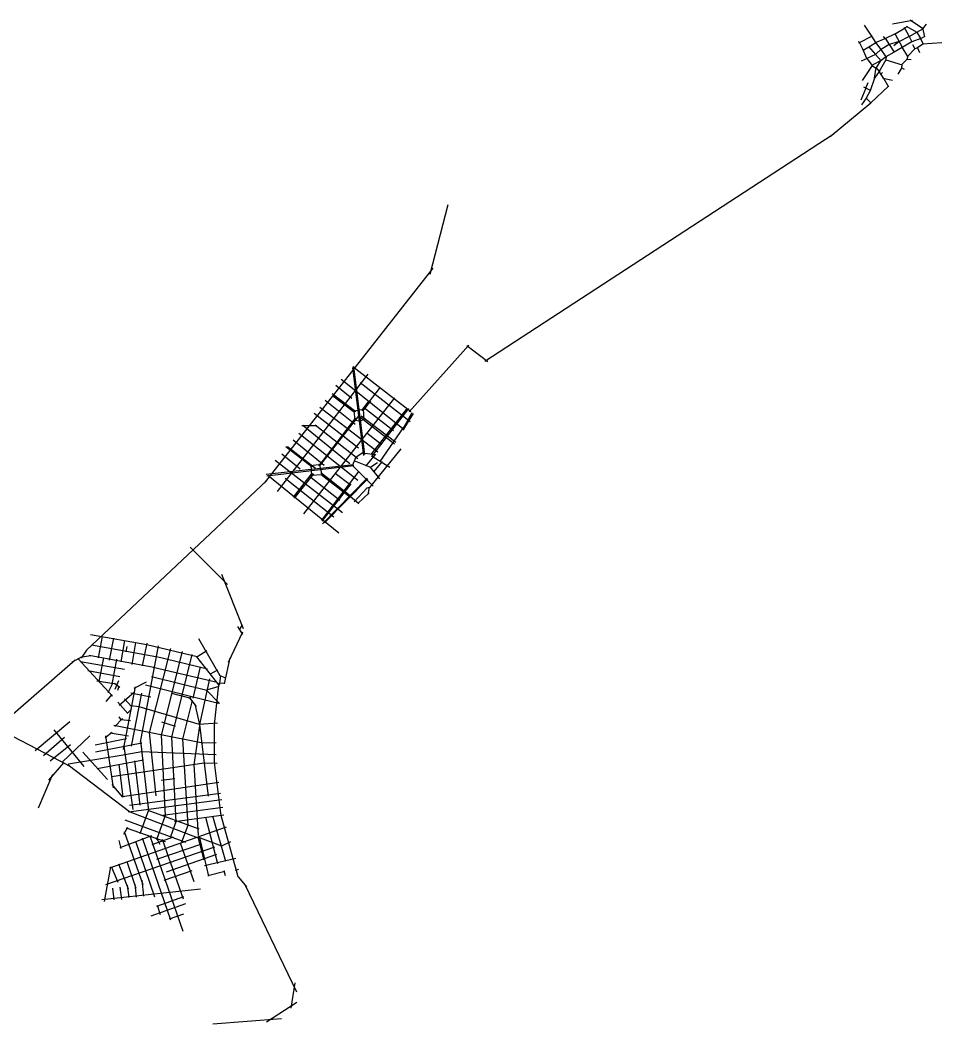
# Model space of a CAD drawing. Extents: x 365797 to 391072, y 6482364 to 6499027.
# Drawn here: x 381764 to 391072, y 6482633 to 6492763 of the extents above; entities that cross this region are included whole.
import ezdxf

# ---------------------------------------------------------------- set-up
doc = ezdxf.new("R2010")
doc.units = 0
doc.layers.get('0').update_dxf_attribs({"linetype": 'CONTINUOUS'})

msp = doc.modelspace()

# ---------------------------------------------------------------- linework, layer by layer
for p, q in [((390364, 6492602), (390291, 6492713)), ((390774, 6492760), (390572, 6492720)), ((390592, 6492620), (390699, 6492686)), ((390692, 6492683), (390728, 6492699)), ((390694, 6492686), (390740, 6492597)), ((390711, 6492701), (390820, 6492642)), ((390886, 6492672), (390751, 6492763)), ((390898, 6492594), (390879, 6492686)), ((390880, 6492673), (390917, 6492721)), ((390232, 6492533), (390370, 6492605)), ((390401, 6492535), (390500, 6492576)), ((390502, 6492574), (390482, 6492598)), ((390499, 6492576), (390602, 6492626)), ((390595, 6492626), (390673, 6492484)), ((390740, 6492597), (390637, 6492544)), ((390740, 6492597), (390768, 6492542)), ((390860, 6492578), (390767, 6492542)), ((390819, 6492642), (390856, 6492577)), ((390853, 6492574), (390902, 6492600)), ((390856, 6492578), (390882, 6492519)), ((390330, 6492497), (390400, 6492415)), ((390461, 6492471), (390400, 6492415)), ((390545, 6492520), (390451, 6492463)), ((390640, 6492545), (390530, 6492514)), ((390640, 6492545), (390587, 6492502)), ((390671, 6492486), (390590, 6492439)), ((390728, 6492394), (390670, 6492489)), ((390768, 6492542), (390671, 6492486)), ((390800, 6492477), (390725, 6492394)), ((390773, 6492516), (390799, 6492472)), ((390795, 6492473), (390827, 6492486)), ((390820, 6492482), (390884, 6492525)), ((390821, 6492488), (390845, 6492437)), ((390877, 6492522), (391072, 6492538)), ((390316, 6492375), (390255, 6492347)), ((390315, 6492375), (390273, 6492468)), ((390400, 6492415), (390315, 6492375)), ((390315, 6492375), (390366, 6492305)), ((390400, 6492415), (390457, 6492352)), ((390449, 6492352), (390509, 6492394)), ((390590, 6492439), (390506, 6492392)), ((390508, 6492395), (390506, 6492361)), ((390720, 6492368), (390665, 6492310)), ((390727, 6492398), (390717, 6492364)), ((390366, 6492305), (390266, 6492153)), ((390460, 6492358), (390365, 6492305)), ((390365, 6492305), (390413, 6492275)), ((390391, 6492176), (390407, 6492283)), ((390403, 6492283), (390441, 6492242)), ((390456, 6492358), (390404, 6492276)), ((390506, 6492362), (390439, 6492245)), ((390505, 6492361), (390669, 6492311)), ((390666, 6492284), (390627, 6492217)), ((390661, 6492284), (390689, 6492267)), ((390667, 6492314), (390665, 6492279)), ((390714, 6492367), (390762, 6492364)), ((390391, 6492177), (390348, 6492049)), ((390439, 6492245), (390391, 6492176)), ((390459, 6492215), (390435, 6492249)), ((390454, 6492216), (390471, 6492233)), ((390482, 6492175), (390454, 6492222)), ((390474, 6492178), (390573, 6492157)), ((390481, 6492176), (390532, 6492088)), ((390304, 6492077), (390252, 6491954)), ((390304, 6492077), (390284, 6492085)), ((390304, 6492077), (390328, 6492132)), ((390350, 6492052), (390304, 6492077)), ((390355, 6491928), (390533, 6492096)), ((390308, 6491976), (390261, 6491906)), ((390350, 6492054), (390308, 6491975)), ((390355, 6491928), (390308, 6491976)), ((389943, 6491589), (390355, 6491928)), ((386457, 6489321), (389975, 6491612)), ((386082, 6490900), (385903, 6490194)), ((385930, 6490258), (384230, 6488090)), ((385694, 6488810), (386295, 6489483)), ((386275, 6489479), (386487, 6489319)), ((385121, 6489252), (385230, 6488368)), ((385123, 6489267), (385710, 6488813)), ((385244, 6488379), (385135, 6489267)), ((385275, 6489190), (384361, 6488007)), ((385006, 6489139), (385642, 6488630)), ((384952, 6489078), (385114, 6488948)), ((385197, 6489107), (385704, 6488713)), ((385399, 6489058), (385279, 6488901)), ((385546, 6488952), (384627, 6487782)), ((384843, 6488926), (385147, 6488684)), ((384916, 6488995), (385155, 6488812)), ((384919, 6488975), (385140, 6488805)), ((384791, 6488856), (385377, 6488405)), ((385232, 6488833), (385134, 6488815)), ((385285, 6488922), (385213, 6488824)), ((385304, 6488921), (385222, 6488816)), ((385239, 6488732), (385230, 6488835)), ((385535, 6488617), (385233, 6488855)), ((385310, 6488378), (385676, 6488846)), ((385686, 6488843), (385312, 6488358)), ((384734, 6488795), (385182, 6488445)), ((385151, 6488750), (384780, 6488264)), ((384788, 6488261), (385187, 6488773)), ((385135, 6488820), (385145, 6488726)), ((385140, 6488730), (385199, 6488717)), ((385190, 6488716), (385242, 6488737)), ((385194, 6488760), (385546, 6488487)), ((385557, 6488501), (385209, 6488765)), ((385733, 6488794), (385630, 6488623)), ((385720, 6488801), (385634, 6488648)), ((384610, 6488673), (384761, 6488672)), ((384618, 6488676), (385092, 6488289)), ((384743, 6488679), (385175, 6488340)), ((385399, 6488310), (385638, 6488654)), ((384521, 6488526), (384835, 6488271)), ((384578, 6488593), (385175, 6488119)), ((385264, 6488598), (385403, 6488490)), ((384712, 6488251), (384448, 6488455)), ((384466, 6488461), (384746, 6488242)), ((385610, 6488438), (385291, 6488046)), ((384341, 6488321), (385021, 6487793)), ((384407, 6488386), (384592, 6488236)), ((385154, 6488353), (385118, 6488265)), ((385133, 6488320), (385301, 6488250)), ((385225, 6488395), (385149, 6488346)), ((385350, 6488377), (385218, 6488393)), ((385354, 6488383), (385252, 6488263)), ((385313, 6488366), (385498, 6488253)), ((385132, 6488276), (384248, 6488177)), ((385134, 6488264), (384257, 6488162)), ((384809, 6488278), (384695, 6488265)), ((384701, 6488272), (384705, 6488165)), ((384814, 6488173), (384787, 6488285)), ((385117, 6488273), (385329, 6488061)), ((385372, 6488295), (385294, 6488245)), ((385296, 6488254), (385394, 6488134)), ((385421, 6488307), (385334, 6488203)), ((384265, 6488169), (384982, 6487588)), ((384441, 6488141), (384933, 6487751)), ((384714, 6488194), (384522, 6487949)), ((384726, 6488185), (384533, 6487937)), ((384687, 6488161), (384994, 6487919)), ((384701, 6488170), (384817, 6488177)), ((385098, 6487962), (384801, 6488195)), ((384803, 6488178), (385090, 6487955)), ((385186, 6488210), (384806, 6487715)), ((385268, 6488142), (384818, 6487680)), ((385276, 6488132), (384838, 6487688)), ((385098, 6488073), (384946, 6488187)), ((385103, 6488083), (384812, 6487707)), ((385270, 6488044), (385139, 6487903)), ((385297, 6488047), (385263, 6488041)), ((385280, 6487977), (385292, 6488050)), ((385102, 6487957), (385184, 6487885)), ((385174, 6487886), (385288, 6487993)), ((383481, 6487443), (383857, 6487069)), ((383799, 6487172), (384016, 6486623)), ((383958, 6486645), (384010, 6486564)), ((384007, 6486662), (383976, 6486610)), ((383044, 6486457), (382476, 6486558)), ((382594, 6486544), (382554, 6486327)), ((382709, 6486525), (382665, 6486303)), ((382820, 6486503), (382780, 6486288)), ((383783, 6486146), (383570, 6486519)), ((384010, 6486586), (383866, 6486280)), ((383135, 6486339), (382484, 6486455)), ((382843, 6486441), (382833, 6486387)), ((382931, 6486482), (382891, 6486260)), ((383157, 6486447), (382978, 6485475)), ((383000, 6486246), (383047, 6486477)), ((383553, 6486337), (383043, 6486458)), ((383282, 6486421), (383067, 6485571)), ((383651, 6486398), (383548, 6486335)), ((382319, 6486304), (381357, 6485465)), ((382399, 6486341), (382288, 6486282)), ((382697, 6485940), (382352, 6486318)), ((382374, 6486333), (382476, 6486351)), ((383115, 6486230), (382461, 6486351)), ((382605, 6486329), (382560, 6486088)), ((382739, 6486315), (382692, 6486058)), ((383657, 6486212), (383127, 6486341)), ((383402, 6486390), (383188, 6485546)), ((383500, 6486362), (383293, 6485528)), ((383770, 6486054), (383550, 6486339)), ((383883, 6486326), (383825, 6486064)), ((382819, 6486208), (382373, 6486286)), ((382770, 6486135), (382449, 6486195)), ((383755, 6486077), (383107, 6486231)), ((383584, 6486238), (383510, 6485922)), ((383756, 6486204), (383684, 6486161)), ((382538, 6486095), (382736, 6486066)), ((382758, 6486096), (382720, 6486008)), ((383090, 6486140), (383649, 6486000)), ((383676, 6486116), (383575, 6485655)), ((383842, 6486122), (383778, 6486150)), ((383780, 6486067), (383790, 6486148)), ((382697, 6486070), (382649, 6485974)), ((382717, 6486073), (382772, 6486032)), ((382750, 6486002), (382766, 6486041)), ((382925, 6486034), (382806, 6485402)), ((383036, 6486083), (382913, 6486018)), ((383768, 6485866), (383030, 6486050)), ((383772, 6486039), (383647, 6486000)), ((383647, 6486001), (383777, 6485868)), ((383726, 6485653), (383770, 6486054)), ((383782, 6486072), (383770, 6486054)), ((383832, 6486070), (383771, 6486072)), ((382634, 6485887), (382694, 6485959)), ((382765, 6485851), (382920, 6485985)), ((382885, 6485841), (382818, 6485913)), ((383083, 6485931), (382884, 6485970)), ((382890, 6485437), (382994, 6485970)), ((383294, 6485972), (383489, 6485921)), ((383407, 6485507), (383505, 6485898)), ((383488, 6485940), (383471, 6485914)), ((383475, 6485923), (383543, 6485836)), ((382750, 6485881), (382853, 6485766)), ((382844, 6485767), (382890, 6485809)), ((382968, 6485833), (382882, 6485842)), ((383577, 6485655), (382967, 6485833)), ((383530, 6485861), (383575, 6485655)), ((382798, 6485714), (382720, 6485634)), ((382253, 6485242), (381511, 6485626)), ((382268, 6485682), (381915, 6485389)), ((382104, 6485602), (382409, 6485231)), ((383610, 6485466), (382711, 6485643)), ((383334, 6485636), (383197, 6485679)), ((383523, 6485249), (383579, 6485640)), ((383756, 6485669), (383573, 6485655)), ((383575, 6485655), (383664, 6484932)), ((383727, 6485262), (383727, 6485666)), ((382214, 6485523), (382000, 6485340)), ((382470, 6485541), (382193, 6485277)), ((382524, 6485451), (382838, 6485514)), ((382624, 6485523), (382694, 6485576)), ((382708, 6485016), (382630, 6485540)), ((382673, 6485570), (382858, 6485539)), ((382979, 6485489), (383060, 6484785)), ((383067, 6485573), (383136, 6484936)), ((383188, 6485549), (383229, 6484732)), ((383293, 6485528), (383338, 6484674)), ((383461, 6484635), (383407, 6485509)), ((382275, 6485450), (382067, 6485285)), ((382995, 6485467), (382527, 6485377)), ((382812, 6485435), (382903, 6484797)), ((382994, 6485379), (382822, 6485347)), ((383745, 6485470), (383602, 6485467)), ((382827, 6485348), (382253, 6485253)), ((382647, 6485101), (382398, 6485377)), ((383011, 6485296), (382541, 6485208)), ((382918, 6485288), (382972, 6484840)), ((383745, 6485347), (382988, 6485379)), ((382054, 6485093), (382207, 6485267)), ((382251, 6485238), (382258, 6485258)), ((382868, 6484773), (382251, 6485243)), ((383623, 6485265), (382687, 6485127)), ((382805, 6484920), (382766, 6485256)), ((383567, 6484533), (383523, 6485252)), ((383753, 6485261), (383609, 6485265)), ((383796, 6484732), (383726, 6485271)), ((381952, 6484813), (382095, 6485153)), ((383328, 6485106), (383190, 6485089)), ((382802, 6484923), (382693, 6485050)), ((383772, 6485068), (382798, 6484924)), ((383801, 6484895), (382860, 6484769)), ((383787, 6484958), (382868, 6484836)), ((383554, 6484511), (382859, 6484778)), ((383060, 6484789), (382975, 6484553)), ((383572, 6484600), (383056, 6484787)), ((383813, 6484816), (383206, 6484738)), ((382823, 6484692), (383435, 6484467)), ((383229, 6484737), (383142, 6484492)), ((383339, 6484681), (383283, 6484520)), ((383823, 6484740), (383324, 6484672)), ((383637, 6484721), (383758, 6484252)), ((383841, 6484273), (383710, 6484731)), ((383965, 6484117), (383795, 6484735)), ((383846, 6484617), (382666, 6484205)), ((382813, 6484549), (382853, 6484620)), ((383008, 6484037), (382817, 6484573)), ((382835, 6484611), (383229, 6484474)), ((383397, 6484471), (383461, 6484640)), ((382786, 6484403), (382765, 6484485)), ((383090, 6484531), (382770, 6484410)), ((382929, 6484478), (383123, 6483915)), ((383285, 6483680), (383002, 6484506)), ((383075, 6484532), (383407, 6483570)), ((383311, 6484517), (383095, 6484440)), ((383139, 6484513), (383175, 6484447)), ((383415, 6483892), (383203, 6484495)), ((383560, 6484522), (383621, 6484288)), ((383801, 6484428), (383560, 6484518)), ((383670, 6484123), (383576, 6484527)), ((383888, 6484469), (383797, 6484428)), ((383727, 6484418), (382626, 6484038)), ((383596, 6484446), (383141, 6484294)), ((383380, 6484462), (383519, 6484072)), ((382843, 6484272), (382934, 6484004)), ((383746, 6484343), (383238, 6484165)), ((383943, 6484304), (383628, 6484230)), ((382617, 6483868), (382682, 6484219)), ((382688, 6484215), (382750, 6484064)), ((382757, 6484250), (382854, 6483997)), ((383499, 6484177), (383216, 6484080)), ((383833, 6484172), (383661, 6484126)), ((383837, 6484126), (383825, 6484178)), ((383969, 6484190), (383935, 6484182)), ((383015, 6483923), (382998, 6484084)), ((383963, 6484120), (383976, 6484109)), ((383971, 6484114), (384050, 6484017)), ((383585, 6483992), (382591, 6483885)), ((382697, 6484003), (382710, 6483886)), ((382772, 6484014), (382788, 6483890)), ((382844, 6484033), (382861, 6483910)), ((382924, 6484044), (382936, 6483912)), ((384035, 6484039), (384555, 6482957)), ((383413, 6483914), (383143, 6483819)), ((383433, 6483845), (383086, 6483720)), ((383150, 6483832), (383179, 6483737)), ((383413, 6483742), (383271, 6483689)), ((384500, 6482791), (384541, 6483047)), ((384251, 6482653), (384559, 6482853)), ((383711, 6482633), (384403, 6482688))]:
    msp.add_line(p, q)
for points in [[(390740, 6492597), (390820, 6492642), (390884, 6492677)], [(390509, 6492391), (390457, 6492466), (390406, 6492537), (390363, 6492602)], [(390499, 6492579), (390539, 6492516), (390590, 6492439)], [(390282, 6492449), (390238, 6492536), (390231, 6492545)], [(390276, 6492458), (390333, 6492492), (390411, 6492540)], [(384255, 6488118), (382435, 6486405), (382381, 6486325)], [(382878, 6485693), (382786, 6485702), (382765, 6485732)]]:
    msp.add_lwpolyline(points)

doc.saveas('drawing.dxf')
